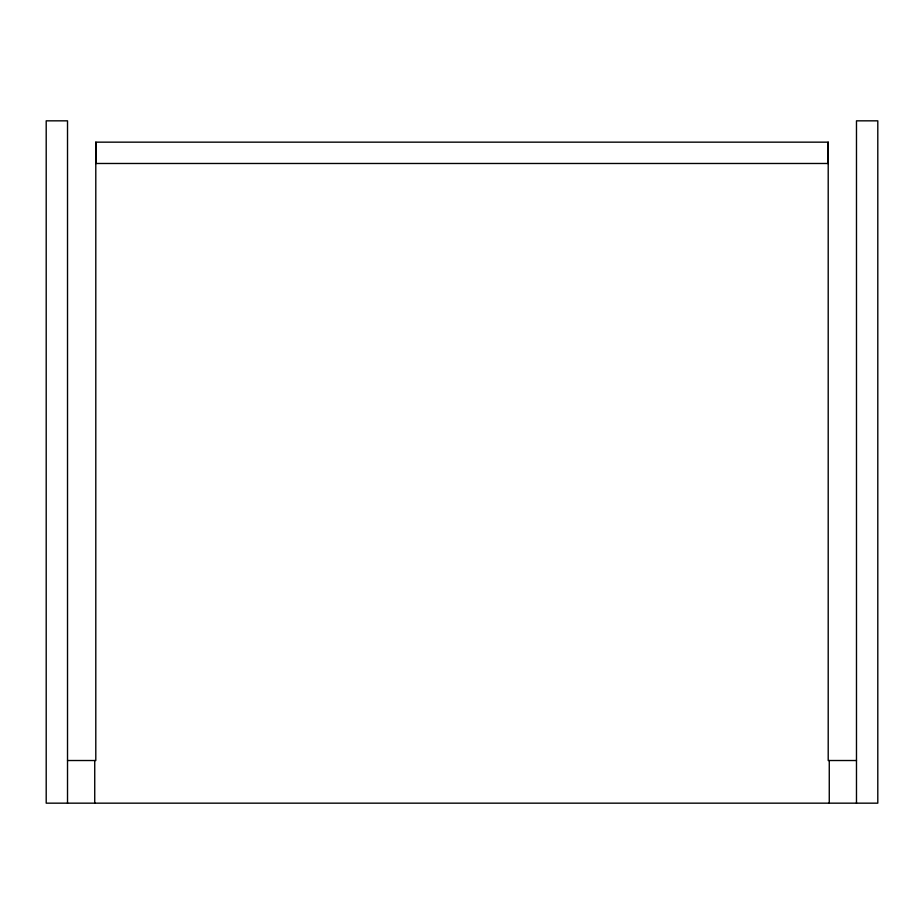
<?xml version="1.0" encoding="UTF-8"?>
<svg xmlns="http://www.w3.org/2000/svg" width="924" height="924" viewBox="0 0 924 924"><rect width="100%" height="100%" fill="white"/><g stroke="black" fill="none" stroke-linecap="round" stroke-linejoin="round"><path stroke-width="1.39" d="M95.796 142.157L95.796 163.479L828.204 163.479L828.204 142.157L95.796 142.157L95.796 760.521L67.521 760.521M856.479 760.521L828.204 760.521L828.204 142.157M856.479 803.164L856.479 120.836L877.8 120.836L877.8 803.164L46.2 803.164L46.2 120.836L67.521 120.836L67.521 803.164M829.267 760.521L829.267 803.164M94.733 760.521L94.733 803.164"/></g></svg>
